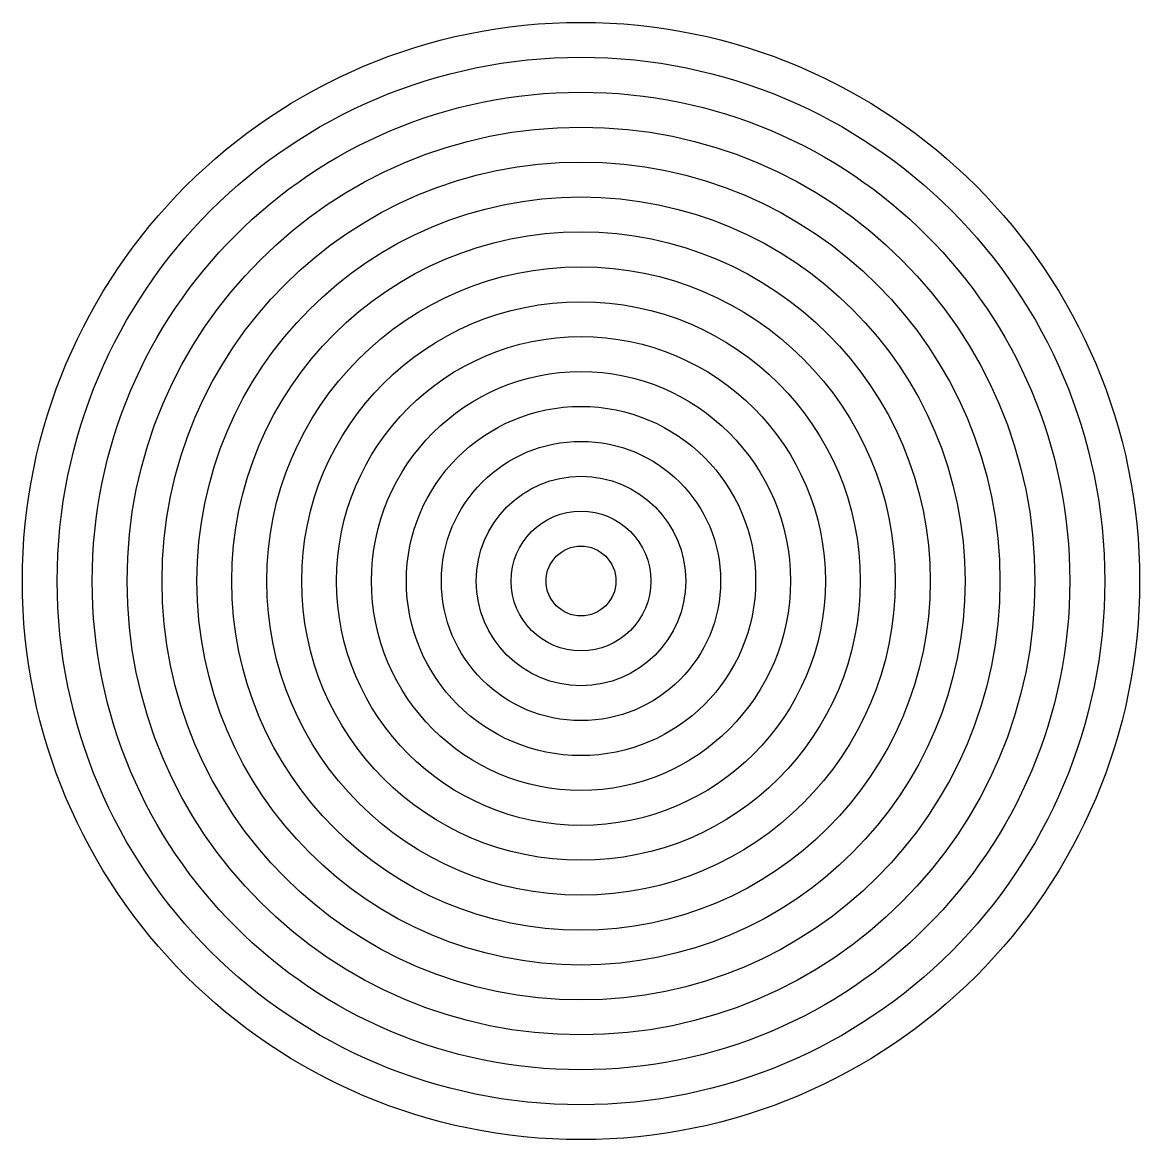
# Model space of a CAD drawing. Extents: x 0 to 32, y 0 to 32.
import ezdxf

# ---------------------------------------------------------------- set-up
doc = ezdxf.new("R2010")
doc.units = 0
doc.layers.get('0').update_dxf_attribs({"lineweight": 25})

msp = doc.modelspace()

# ---------------------------------------------------------------- linework, layer by layer
for radius in [16, 15, 14, 13, 12, 11, 10, 9, 8, 7, 6, 5, 4, 3, 2, 1, 0]:
    msp.add_circle((16, 16), radius)

doc.saveas('drawing.dxf')
